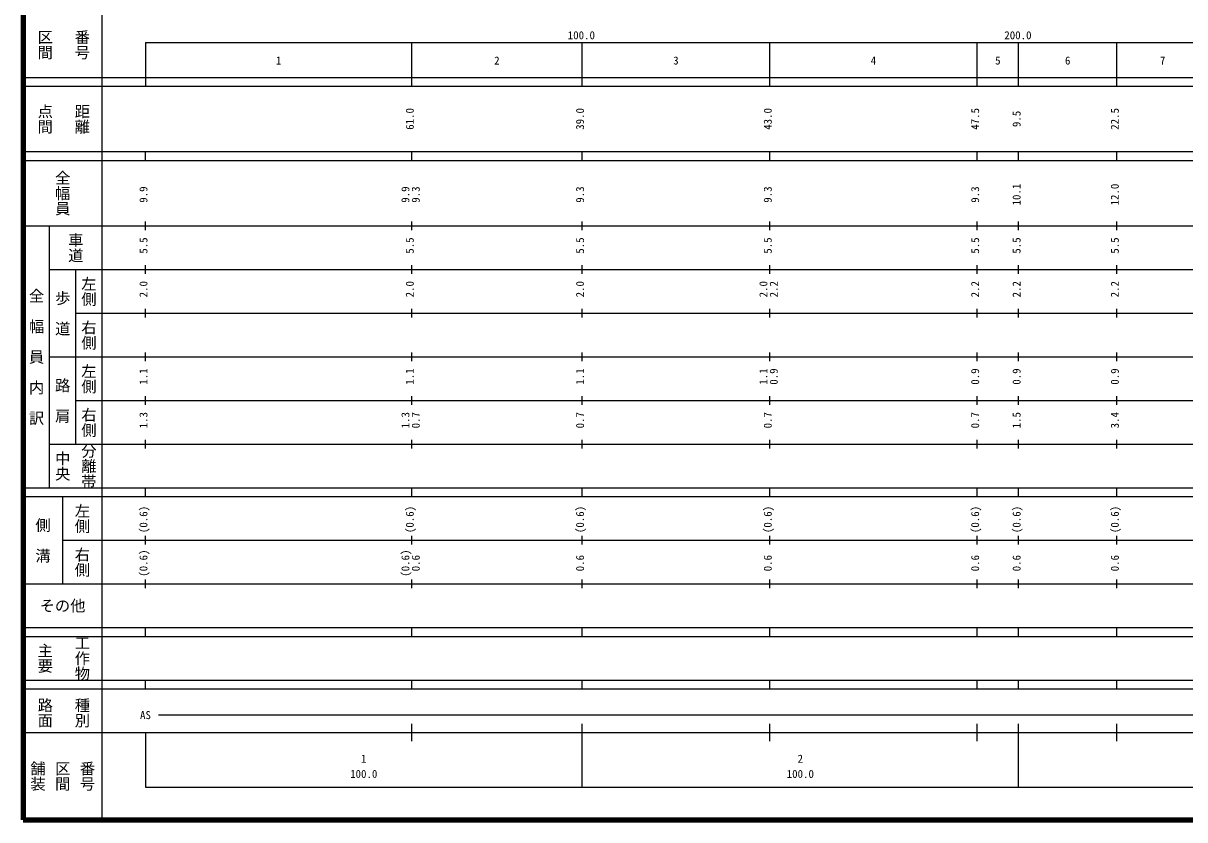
# Model space of a CAD drawing. Units: millimetres on the paper, enlarged 1000 times. Extents: x 40000 to 680000, y 20000 to 380000.
# Drawn here: x 40000 to 306062, y 20000 to 202409 of the extents above; entities that cross this region are included whole.
import ezdxf
from ezdxf.enums import TextEntityAlignment as Align

# ---------------------------------------------------------------- set-up
doc = ezdxf.new("R2010")
doc.units = ezdxf.units.MM
doc.header["$LTSCALE"] = 1000
doc.layers.add('M-TTL', color=2, linetype='Continuous', lineweight=140)
doc.layers.add('M-TTL-BAND', color=7, linetype='Continuous', lineweight=25)
doc.styles.add('@ＭＳ ゴシック', font='')
doc.styles.add('ＭＳ ゴシック', font='')
doc.styles.get('@ＭＳ ゴシック').set_extended_font_data('@MS Gothic')
doc.styles.get('ＭＳ ゴシック').set_extended_font_data('MS Gothic')

msp = doc.modelspace()

# ---------------------------------------------------------------- linework, layer by layer
at = {"layer": 'M-TTL'}
for p, q in [((40000, 380000), (40000, 20000)), ((40000, 20000), (680000, 20000))]:
    msp.add_line(p, q, dxfattribs=at)
at = {"layer": 'M-TTL-BAND'}
for p, q in [((58000, 370000), (58000, 20000)), ((68000, 198000), (579000, 198000)), ((68000, 198000), (68000, 188000)), ((129000, 188000), (129000, 198000)), ((168000, 188000), (168000, 198000)), ((211000, 188000), (211000, 198000)), ((258500, 188000), (258500, 198000)), ((268000, 188000), (268000, 198000)), ((290500, 188000), (290500, 198000)), ((40000, 190000), (579000, 190000)), ((40000, 188000), (579000, 188000)), ((40000, 173000), (579000, 173000)), ((68000, 171000), (68000, 173000)), ((129000, 171000), (129000, 173000)), ((168000, 171000), (168000, 173000)), ((211000, 171000), (211000, 173000)), ((258500, 171000), (258500, 173000)), ((268000, 171000), (268000, 173000)), ((290500, 171000), (290500, 173000)), ((40000, 171000), (579000, 171000)), ((68000, 155000), (68000, 157000)), ((129000, 155000), (129000, 157000)), ((168000, 155000), (168000, 157000)), ((211000, 155000), (211000, 157000)), ((258500, 155000), (258500, 157000)), ((268000, 155000), (268000, 157000)), ((290500, 155000), (290500, 157000)), ((40000, 156000), (579000, 156000)), ((46000, 96000), (46000, 156000)), ((68000, 145000), (68000, 147000)), ((129000, 145000), (129000, 147000)), ((168000, 145000), (168000, 147000)), ((211000, 145000), (211000, 147000)), ((258500, 145000), (258500, 147000)), ((268000, 145000), (268000, 147000)), ((290500, 145000), (290500, 147000)), ((46000, 146000), (579000, 146000)), ((52000, 146000), (52000, 106000)), ((52000, 136000), (579000, 136000)), ((68000, 135000), (68000, 137000)), ((129000, 135000), (129000, 137000)), ((168000, 135000), (168000, 137000)), ((211000, 135000), (211000, 137000)), ((258500, 135000), (258500, 137000)), ((268000, 135000), (268000, 137000)), ((290500, 135000), (290500, 137000)), ((46000, 126000), (579000, 126000)), ((68000, 125000), (68000, 127000)), ((129000, 125000), (129000, 127000)), ((168000, 125000), (168000, 127000)), ((211000, 125000), (211000, 127000)), ((258500, 125000), (258500, 127000)), ((268000, 125000), (268000, 127000)), ((290500, 125000), (290500, 127000)), ((52000, 116000), (579000, 116000)), ((68000, 115000), (68000, 117000)), ((129000, 115000), (129000, 117000)), ((168000, 115000), (168000, 117000)), ((211000, 115000), (211000, 117000)), ((258500, 115000), (258500, 117000)), ((268000, 115000), (268000, 117000)), ((290500, 115000), (290500, 117000)), ((68000, 105000), (68000, 107000)), ((129000, 105000), (129000, 107000)), ((168000, 105000), (168000, 107000)), ((211000, 105000), (211000, 107000)), ((258500, 105000), (258500, 107000)), ((268000, 105000), (268000, 107000)), ((290500, 105000), (290500, 107000)), ((46000, 106000), (579000, 106000)), ((40000, 96000), (579000, 96000)), ((68000, 94000), (68000, 96000)), ((129000, 94000), (129000, 96000)), ((168000, 94000), (168000, 96000)), ((211000, 94000), (211000, 96000)), ((258500, 94000), (258500, 96000)), ((268000, 94000), (268000, 96000)), ((290500, 94000), (290500, 96000)), ((40000, 94000), (579000, 94000)), ((49000, 94000), (49000, 74000)), ((49000, 84000), (579000, 84000)), ((68000, 83000), (68000, 85000)), ((129000, 83000), (129000, 85000)), ((168000, 83000), (168000, 85000)), ((211000, 83000), (211000, 85000)), ((258500, 83000), (258500, 85000)), ((268000, 83000), (268000, 85000)), ((290500, 83000), (290500, 85000)), ((68000, 73000), (68000, 75000)), ((129000, 73000), (129000, 75000)), ((168000, 73000), (168000, 75000)), ((211000, 73000), (211000, 75000)), ((258500, 73000), (258500, 75000)), ((268000, 73000), (268000, 75000)), ((290500, 73000), (290500, 75000)), ((40000, 74000), (579000, 74000)), ((40000, 64000), (579000, 64000)), ((68000, 62000), (68000, 64000)), ((129000, 62000), (129000, 64000)), ((168000, 62000), (168000, 64000)), ((211000, 62000), (211000, 64000)), ((258500, 62000), (258500, 64000)), ((268000, 62000), (268000, 64000)), ((290500, 62000), (290500, 64000)), ((40000, 62000), (579000, 62000)), ((40000, 52000), (579000, 52000)), ((68000, 50000), (68000, 52000)), ((129000, 50000), (129000, 52000)), ((168000, 50000), (168000, 52000)), ((211000, 50000), (211000, 52000)), ((258500, 50000), (258500, 52000)), ((268000, 50000), (268000, 52000)), ((290500, 50000), (290500, 52000)), ((40000, 50000), (579000, 50000)), ((71000, 44000), (545000, 44000)), ((40000, 40000), (579000, 40000)), ((68000, 40000), (68000, 27500)), ((129000, 38000), (129000, 42000)), ((168000, 27500), (168000, 42000)), ((211000, 38000), (211000, 42000)), ((258500, 38000), (258500, 42000)), ((268000, 27500), (268000, 42000)), ((290500, 38000), (290500, 42000)), ((68000, 27500), (579000, 27500))]:
    msp.add_line(p, q, dxfattribs=at)

# ---------------------------------------------------------------- texts
at = {"layer": 'M-TTL-BAND', "style": '@ＭＳ ゴシック'}
for s, p in [('区間', (45000, 197500)), ('番号', (53500, 197500)), ('点間', (45000, 180500)), ('距離', (53500, 180500)), ('全幅員', (49000, 163500)), ('車道', (52000, 151000)), ('左側', (55000, 141000)), ('全\u3000幅\u3000員\u3000内\u3000訳', (43000, 126000)), ('歩\u3000道', (49000, 136000)), ('右側', (55000, 131000)), ('左側', (55000, 121000)), ('路\u3000肩', (49000, 116000)), ('右側', (55000, 111000)), ('中央', (49000, 101000)), ('分離帯', (55000, 101000)), ('左側', (53500, 89000)), ('側\u3000溝', (44500, 84000)), ('右側', (53500, 79000)), ('工作物', (53500, 57000)), ('主要', (45000, 57000)), ('路面', (45000, 44500)), ('種別', (53500, 44500)), ('舗装', (43333, 30000)), ('区間', (49000, 30000)), ('番号', (54667, 30000))]:
    msp.add_text(s, height=2566, rotation=270, dxfattribs=at).set_placement(p, align=Align.MIDDLE_CENTER)
at = {"layer": 'M-TTL-BAND', "style": 'ＭＳ ゴシック'}
for s, p in [('100.0', (167844, 198195)), ('200.0', (267844, 198195)), ('1', (98500, 192405)), ('2', (148500, 192405)), ('3', (189500, 192405)), ('4', (234750, 192405)), ('5', (263250, 192405)), ('6', (279250, 192405)), ('7', (301000, 192405)), ('AS', (68000, 42500)), ('1', (118000, 32523)), ('2', (218000, 32523)), ('100.0', (118000, 29033)), ('100.0', (218000, 29033))]:
    msp.add_text(s, height=1833, dxfattribs=at).set_placement(p, align=Align.BOTTOM_CENTER)
for s, p in [('61.0', (130000, 180500)), ('39.0', (169000, 180500)), ('43.0', (212000, 180500)), ('47.5', (259500, 180500)), ('9.5', (269000, 180500)), ('22.5', (291500, 180500)), ('10.1', (269000, 163174)), ('12.0', (291500, 163174)), ('9.9', (69000, 163174)), ('9.9', (129000, 163174)), ('9.3', (131370, 163174)), ('9.3', (169000, 163174)), ('9.3', (212000, 163174)), ('9.3', (259500, 163174)), ('5.5', (69000, 151500)), ('5.5', (130000, 151500)), ('5.5', (169000, 151500)), ('5.5', (212000, 151500)), ('5.5', (259500, 151500)), ('5.5', (269000, 151500)), ('5.5', (291500, 151500)), ('2.0', (69000, 141500)), ('2.0', (130000, 141500)), ('2.0', (169000, 141500)), ('2.0', (211000, 141500)), ('2.2', (213370, 141500)), ('2.2', (259500, 141500)), ('2.2', (269000, 141500)), ('2.2', (291500, 141500)), ('1.1', (69000, 121500)), ('1.1', (130000, 121500)), ('1.1', (169000, 121500)), ('1.1', (211000, 121500)), ('0.9', (213370, 121500)), ('0.9', (259500, 121500)), ('0.9', (269000, 121500)), ('0.9', (291500, 121500)), ('1.3', (69000, 111500)), ('1.3', (129000, 111500)), ('0.7', (131370, 111500)), ('0.7', (169000, 111500)), ('0.7', (212000, 111500)), ('0.7', (259500, 111500)), ('1.5', (269000, 111500)), ('3.4', (291500, 111500)), ('(0.6)', (69000, 88764)), ('(0.6)', (130000, 88764)), ('(0.6)', (169000, 88764)), ('(0.6)', (212000, 88764)), ('(0.6)', (259500, 88764)), ('(0.6)', (269000, 88764)), ('(0.6)', (291500, 88764)), ('(0.6)', (69000, 78764)), ('(0.6)', (129000, 78764)), ('0.6', (131370, 78764)), ('0.6', (169000, 78764)), ('0.6', (212000, 78764)), ('0.6', (259500, 78764)), ('0.6', (269000, 78764)), ('0.6', (291500, 78764))]:
    msp.add_text(s, height=1833, rotation=90, dxfattribs=at).set_placement(p, align=Align.BOTTOM_CENTER)
msp.add_text('その他', height=2566, dxfattribs=at).set_placement((49000, 69000), align=Align.MIDDLE_CENTER)

doc.saveas('drawing.dxf')
